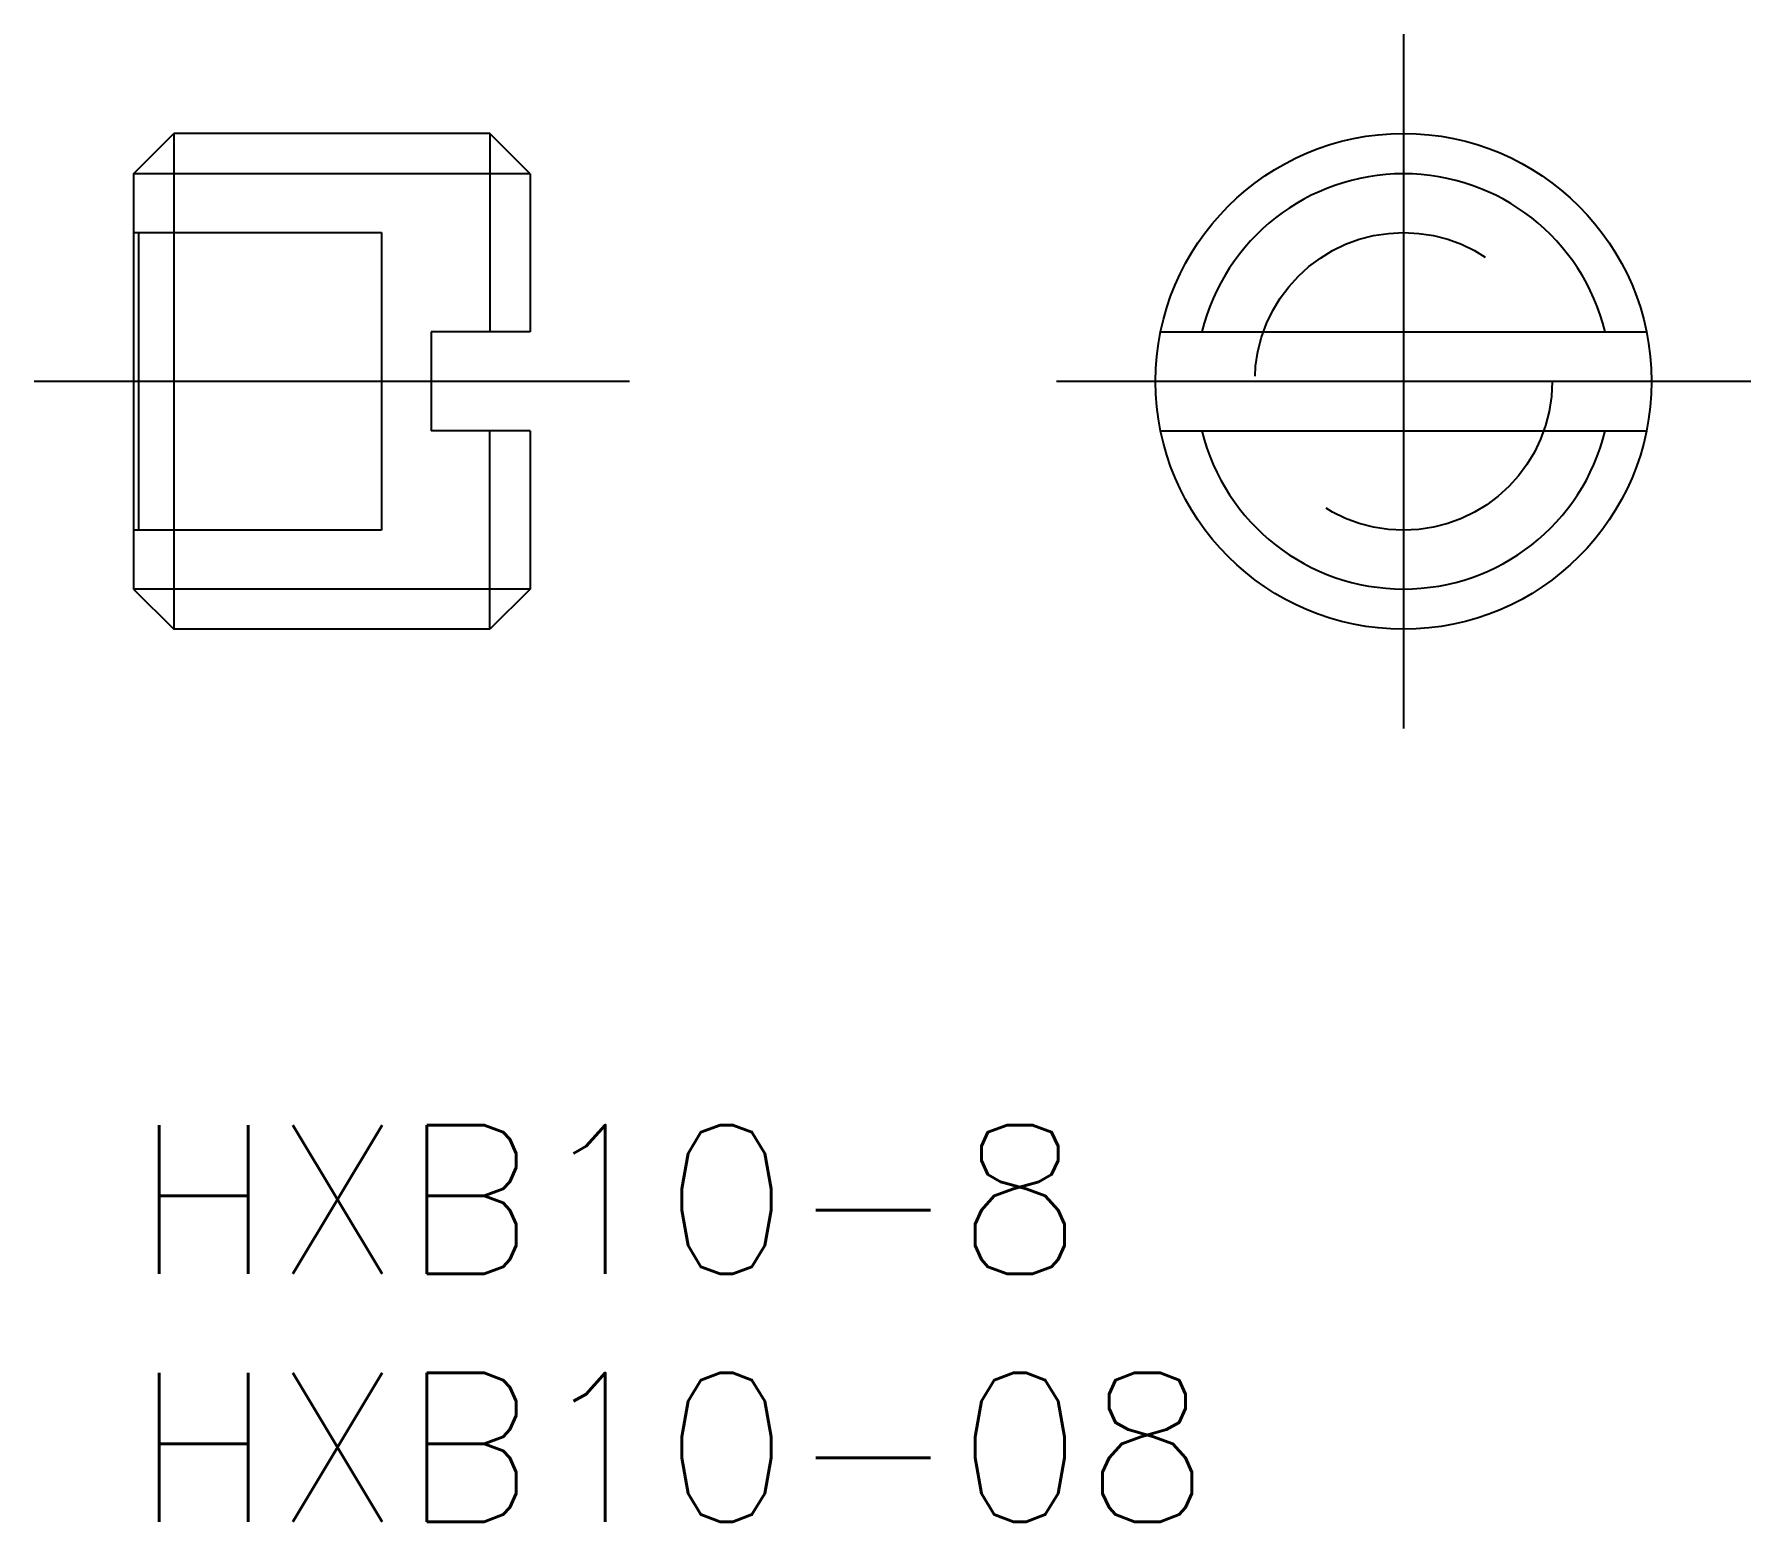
# Model space of a CAD drawing. Extents: x -2 to 32.6, y -8 to 22.
import ezdxf

# ---------------------------------------------------------------- set-up
doc = ezdxf.new("R2010")
doc.units = 0
doc.header["$LTSCALE"] = 0.5
doc.linetypes.add('CENTER', pattern=[50.8, 31.75, -6.35, 6.35, -6.35])
doc.linetypes.add('DASHED', pattern=[19.05, 12.7, -6.35])
for name, color, linetype in [('MSM_CENTER', 1, 'CENTER'), ('MSM_CONTINUOUS', 7, 'CONTINUOUS'), ('MSM_DASHED', 4, 'DASHED'), ('MSM_NARROW', 5, 'CONTINUOUS'), ('MSM_PART_NUMBER', 7, 'CONTINUOUS')]:
    doc.layers.add(name, color=color, linetype=linetype)
doc.styles.get("Standard").update_dxf_attribs({"font": 'txt.shx', "height": 3, "bigfont": 'bigfont.shx'})

# ---------------------------------------------------------------- blocks, each defined once
blk = doc.blocks.new('*U2')
at = {"layer": 'MSM_PART_NUMBER'}
blk.add_text('HXB10-8', height=3, dxfattribs=at).set_placement((0, -3))
blk = doc.blocks.new('*U3')
at = {"layer": 'MSM_PART_NUMBER'}
blk.add_text('HXB10-08', height=3, dxfattribs=at).set_placement((0, -8))

msp = doc.modelspace()

# ---------------------------------------------------------------- linework, layer by layer
at = {"layer": 'MSM_CENTER'}
for p, q in [((25.611, 22), (25.611, 8)), ((10, 15), (-2, 15)), ((32.611, 15), (18.611, 15))]:
    msp.add_line(p, q, dxfattribs=at)
at = {"layer": 'MSM_CONTINUOUS'}
for p, q in [((0, 19.188), (0.812, 20)), ((7.188, 20), (0.812, 20)), ((0.812, 20), (0.812, 10)), ((8, 19.188), (7.188, 20)), ((7.188, 20), (7.188, 16)), ((0, 19.188), (0, 10.812)), ((8, 19.188), (8, 16)), ((8, 16), (6, 16)), ((6, 16), (6, 14)), ((20.712, 16), (30.51, 16)), ((8, 14), (6, 14)), ((7.188, 10), (7.188, 14)), ((8, 14), (8, 10.812)), ((20.712, 14), (30.51, 14)), ((0, 10.812), (0.812, 10)), ((8, 10.812), (7.188, 10)), ((7.188, 10), (0.812, 10))]:
    msp.add_line(p, q, dxfattribs=at)
msp.add_circle((25.611, 15), 5, dxfattribs=at)
at = {"layer": 'MSM_DASHED'}
for p, q in [((0, 18), (5, 18)), ((0.1, 18), (0.1, 12)), ((5, 18), (5, 12)), ((5, 12), (0, 12))]:
    msp.add_line(p, q, dxfattribs=at)
msp.add_circle((25.611, 15), 3, dxfattribs=at)
at = {"layer": 'MSM_NARROW'}
for p, q in [((8, 19.188), (0, 19.188)), ((8, 10.812), (0, 10.812))]:
    msp.add_line(p, q, dxfattribs=at)
for start, end in [(13.8144, 166.1856), (193.8144, 346.1856)]:
    msp.add_arc((25.611, 15), 4.188, start, end, dxfattribs=at)

# ---------------------------------------------------------------- block references
at = {"layer": 'MSM_CONTINUOUS'}
for name in ['*U2', '*U3']:
    msp.add_blockref(name, (0, 0), dxfattribs=at)

doc.saveas('drawing.dxf')
